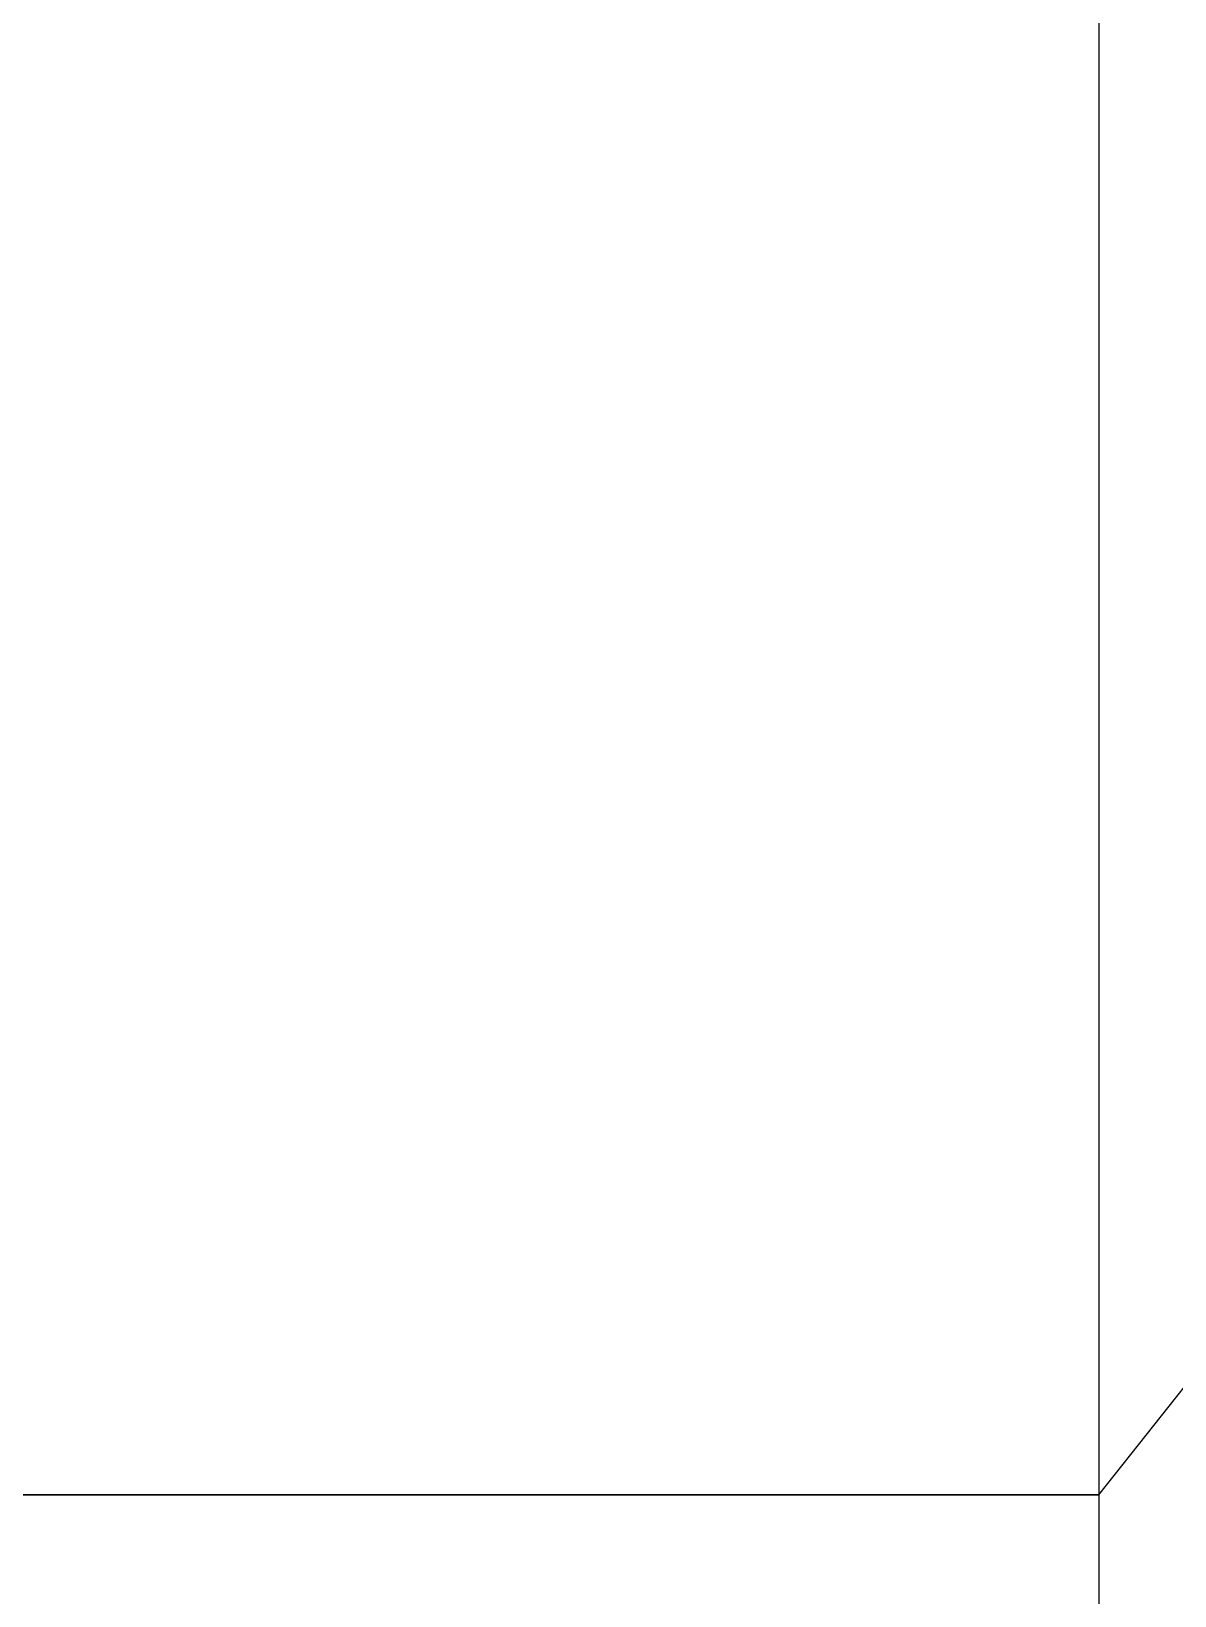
# Model space of a CAD drawing. Header units: inches. Extents: x 26.1 to 80.9, y -14.5 to 56.3.
# Drawn here: x 48.6759263 to 48.6760052, y 37.2541537 to 37.2542617 of the extents above; entities that cross this region are included whole.
import ezdxf

# ---------------------------------------------------------------- set-up
doc = ezdxf.new("R2010")
doc.units = ezdxf.units.IN
doc.header["$LTSCALE"] = 0.5
doc.header["$MEASUREMENT"] = 0
for name, color, linetype in [('HATCH', 12, 'Continuous'), ('line25', 2, 'Continuous'), ('LINE50', 5, 'Continuous')]:
    doc.layers.add(name, color=color, linetype=linetype)

msp = doc.modelspace()

# ---------------------------------------------------------------- hatches: boundary and pattern name
at = {"layer": 'HATCH'}
h = msp.add_hatch(dxfattribs=at)
h.set_pattern_fill('INSUL', color=256, scale=7, style=0)
h.set_pattern_definition([(0, (-2877.4856, -359.7554), (0, 2.625), []), (0, (-2877.4856, -358.8804), (0, 2.625), [0.875, -0.875]), (0, (-2877.4856, -358.0054), (0, 2.625), [0.875, -0.875])])
h.paths.add_polyline_path([(46.05099994, 37.25416069), (46.48849994, 37.25416069), (46.48849994, 37.75416069), (47.98849994, 37.75416069), (47.98849994, 37.25416069), (48.67599994, 37.25416069), (48.67599994, 55.25416069), (47.98849994, 55.25416069), (47.98849994, 55.75416069), (46.48849994, 55.75416069), (46.48849994, 55.25416069), (46.05099994, 55.25416069)])
h = msp.add_hatch(dxfattribs=at)
h.set_pattern_fill('INSUL', color=256, scale=7, style=0)
h.set_pattern_definition([(0, (-2877.4856, -377.7554), (0, 2.625), []), (0, (-2877.4856, -376.8804), (0, 2.625), [0.875, -0.875]), (0, (-2877.4856, -376.0054), (0, 2.625), [0.875, -0.875])])
h.paths.add_polyline_path([(46.05099994, 19.25416069), (46.48849994, 19.25416069), (46.48849994, 19.75416069), (47.98849994, 19.75416069), (47.98849994, 19.25416069), (48.67599994, 19.25416069), (48.67599994, 37.25416069), (47.98849994, 37.25416069), (47.98849994, 37.75416069), (46.48849994, 37.75416069), (46.48849994, 37.25416069), (46.05099994, 37.25416069)])

# ---------------------------------------------------------------- linework, layer by layer
msp.add_lwpolyline([(48.67599994, 37.25416069, -0.484838), (48.92491748, 37.25416069, -0.520567), (49.04558505, 37.25416069, -0.520567), (49.22920963, 37.25416069, -0.520567), (49.33413799, 37.25416069, -0.520567), (49.54399452, 37.25416069, -0.520567), (49.66990855, 37.25416069, -0.520567), (49.79582258, 37.25416069, -0.520567), (50.0056793, 37.25416069, -0.520567), (50.21553601, 37.25416069, -0.520567), (50.33620358, 37.25416069, -0.520567), (50.5617995, 37.25416069, -0.520567), (50.65623512, 37.25416069, -0.520567), (50.84510598, 37.25416069, -0.520567), (51.12316617, 37.25416069, -0.520567), (51.33302289, 37.25416069, -0.520567), (51.53238668, 37.25416069, -0.520567)], format="xyb", dxfattribs=at)
at = {"layer": 'line25'}
for p, q in [((48.67599994, 55.25416069), (48.67599994, 37.25416069)), ((48.67599994, 37.25416069), (48.67599994, 19.25416069))]:
    msp.add_line(p, q, dxfattribs=at)
at = {"layer": 'LINE50'}
for points in [[(46.05099994, 37.25416069), (46.48849994, 37.25416069), (46.48849994, 37.75416069), (47.98849994, 37.75416069), (47.98849994, 37.25416069), (48.67599994, 37.25416069)], [(48.67599994, 37.25416069), (47.98849994, 37.25416069), (47.98849994, 37.75416069), (46.48849994, 37.75416069), (46.48849994, 37.25416069), (46.05099994, 37.25416069)]]:
    msp.add_lwpolyline(points, dxfattribs=at)

doc.saveas('drawing.dxf')
